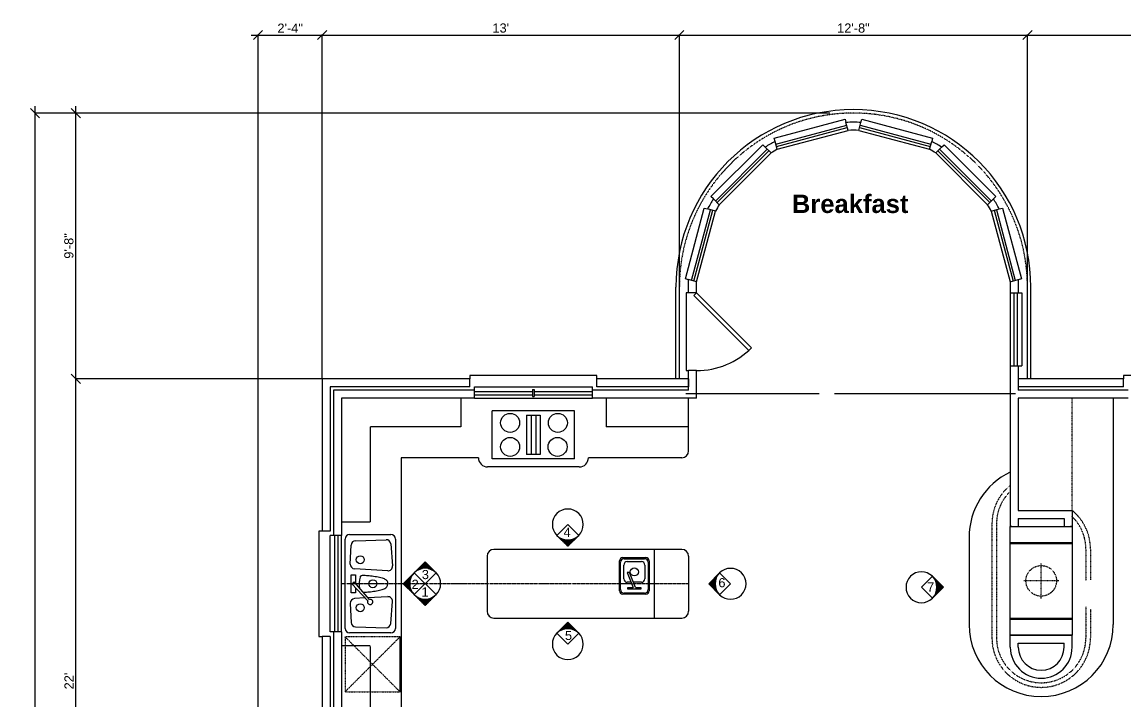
# Model space of a CAD drawing. Header units: inches. Extents: x 13 to 1535, y 73 to 1048.
# Drawn here: x 617.6 to 1099.6, y 731.5 to 1028.4 of the extents above; entities that cross this region are included whole.
import ezdxf
from ezdxf.enums import TextEntityAlignment as Align

# ---------------------------------------------------------------- set-up
doc = ezdxf.new("R2010")
doc.units = ezdxf.units.IN
doc.header["$MEASUREMENT"] = 0
for name, pattern in [('BEAM', [1.2, 0.6, -0.1, 0.15, -0.1, 0.15, -0.1]), ('CABLIN', [0.35, 0.25, -0.1]), ('HDR', [0.36, 0.1, -0.075, 0.11, -0.075]), ('TDOTDASH', [0.32, 0.2, -0.04, 0.04, -0.04]), ('THREEDOT', [1.75, 1, -0.15, 0.05, -0.15, 0.05, -0.15, 0.05, -0.15]), ('TINYDASH', [0.06, 0.03, -0.03])]:
    doc.linetypes.add(name, pattern=pattern)
for name, color, linetype in [('AR APPL SPEC', 14, 'Continuous'), ('AR APPLIANCE', 1, 'Continuous'), ('AR BRICK WALL', 2, 'Continuous'), ('AR D CABINET', 3, 'CABLIN'), ('AR DOOR', 2, 'Continuous'), ('AR FIREPLACE', 5, 'Continuous'), ('AR FIRESPEC', 13, 'Continuous'), ('AR GLAZING', 2, 'Continuous'), ('AR S CABINET', 6, 'Continuous'), ('AR WALL', 7, 'Continuous'), ('AREA', 1, 'Continuous'), ('BEAM', 7, 'BEAM'), ('BRIEF NOTE', 4, 'Continuous'), ('DASH3L', 3, 'TINYDASH'), ('DIMENSIONS', 240, 'Continuous'), ('GENERAL NOTE', 4, 'Continuous'), ('MEDIUM', 6, 'Continuous'), ('MP FIXTURE', 1, 'Continuous'), ('MP FIXTURE SPEC', 14, 'Continuous'), ('RIDGELINE', 5, 'THREEDOT')]:
    doc.layers.add(name, color=color, linetype=linetype)
doc.styles.add('BRMNAMES', font='swisseb.ttf', dxfattribs={"oblique": 15, "height": 10})
doc.styles.add('DIMTXT', font='ARIAL.TTF', dxfattribs={"height": 4})
doc.styles.add('NOTES', font='ARIAL.TTF', dxfattribs={"height": 4})
doc.dimstyles.new('Arch', dxfattribs={"dimtxt": 0.1875, "dimasz": 4, "dimexe": 0.179993, "dimexo": 0.0625, "dimgap": 1, "dimtad": 1, "dimtoh": 1, "dimdec": 4, "dimzin": 0, "dimdsep": 46, "dimlunit": 4, "dimtxsty": 'DIMTXT', "dimblk1": 'OBLIQUE', "dimblk2": 'OBLIQUE', "dimsah": 1, "dimcen": 0.089996, "dimdle": 3, "dimadec": 0, "dimazin": 0, "dimtfac": 1, "dimtdec": 4, "dimtofl": 0, "dimtmove": 0, "dimatfit": 3, "dimldrblk": 'OBLIQUE', "dimfxl": 1, "dimfrac": 2, "dimtolj": 1, "dimtzin": 0, "dimarcsym": 0})

# ---------------------------------------------------------------- blocks, each defined once
blk = doc.blocks.new('*X16')
at = {"color": 0}
for p, q in [((770.41, 743.5), (770.41, 743.5)), ((770.66, 743.25), (770.69, 743.25)), ((770.91, 743), (771, 743)), ((771.16, 742.75), (771.35, 742.75)), ((771.41, 742.5), (771.76, 742.5)), ((778.4, 742.5), (778.75, 742.5)), ((778.81, 742.75), (779, 742.75)), ((779.16, 743), (779.25, 743)), ((779.47, 743.25), (779.5, 743.25)), ((779.75, 743.5), (779.75, 743.5)), ((771.66, 742.25), (772.25, 742.25)), ((771.91, 742), (772.87, 742)), ((772.16, 741.75), (773.79, 741.75)), ((772.41, 741.5), (777.75, 741.5)), ((772.66, 741.25), (777.5, 741.25)), ((772.91, 741), (777.25, 741)), ((773.16, 740.75), (777, 740.75)), ((773.41, 740.5), (776.75, 740.5)), ((773.66, 740.25), (776.5, 740.25)), ((773.91, 740), (776.25, 740)), ((774.16, 739.75), (776, 739.75)), ((774.41, 739.5), (775.75, 739.5)), ((774.66, 739.25), (775.5, 739.25)), ((774.91, 739), (775.25, 739)), ((776.36, 741.75), (778, 741.75)), ((777.29, 742), (778.25, 742)), ((777.91, 742.25), (778.5, 742.25))]:
    blk.add_line(p, q, dxfattribs=at)
blk = doc.blocks.new('BATHSINK 01')
at = {"layer": 'MP FIXTURE', "linetype": 'Continuous'}
for p, q in [((-6.5, -6.5), (-6.5, 6.5)), ((-6, -6), (-6, 6)), ((-5, 8), (5, 8)), ((-4.5, 7.5), (4.5, 7.5)), ((6, 6), (6, -6)), ((6.5, 6.5), (6.5, -6.5)), ((-4.57, -4.72), (-4.57, 1.3)), ((-3.07, 2.8), (0.42, 2.8)), ((1.42, 2.8), (3.07, 2.8)), ((4.57, 1.3), (4.57, -4.72)), ((5, -8), (-5, -8)), ((4.5, -7.5), (-4.5, -7.5)), ((3.07, -6.22), (-3.07, -6.22))]:
    blk.add_line(p, q, dxfattribs=at)
at = {"layer": 'MP FIXTURE'}
for p, q in [((-2.77, 5.05), (-2.77, 5.83)), ((-2.77, 5.83), (2.77, 5.83)), ((-0.5, 5.05), (-2.77, 5.05)), ((-0.5, 5.05), (2.14, -1.41)), ((3.14, -1.41), (0.5, 5.05)), ((2.77, 5.05), (0.5, 5.05)), ((2.77, 5.83), (2.77, 5.05)), ((2.14, -1.41), (3.14, -1.41))]:
    blk.add_line(p, q, dxfattribs=at)
at = {"layer": 'MP FIXTURE', "linetype": 'Continuous'}
blk.add_circle((0, -1.71), 1.75, dxfattribs=at)
for centre, start, end in [((-5, 6.5), 90, 180), ((-4.5, 6), 90, 180), ((4.5, 6), 0, 90), ((5, 6.5), 0, 90), ((-3.07, 1.3), 90, 180), ((3.07, 1.3), 0, 90), ((-3.07, -4.72), 180, 270), ((3.07, -4.72), 270, 0), ((-5, -6.5), 180, 270), ((-4.5, -6), 180, 270), ((4.5, -6), 270, 0), ((5, -6.5), 270, 0)]:
    blk.add_arc(centre, 1.5, start, end, dxfattribs=at)
at = {"layer": 'MP FIXTURE SPEC', "flags": 9}
for tag, p in [('DESCRIPTION', (-0.15, -5.23)), ('MFR', (-0.15, -4.28)), ('COLOR', (-0.15, -6.17))]:
    blk.add_attdef(tag, text='', height=0.75, dxfattribs=at).set_placement(p, align=Align.CENTER)
blk = doc.blocks.new('FIREPLACE 05')
at = {"layer": 'AR FIREPLACE'}
for p, q in [((-24, 26), (-23.75, 26)), ((-23.75, 26.5), (23.75, 26.5)), ((-23.75, -0.5), (-23.75, 26.5)), ((-16.75, -0.5), (-16.75, 26.5)), ((-16.25, -0.5), (-16.25, 26.5)), ((16.25, -0.5), (16.25, 26.5)), ((16.75, -0.5), (16.75, 26.5)), ((23.75, 26.5), (23.75, -0.5)), ((23.75, 26), (24, 26)), ((-23.75, 0), (-24, 0)), ((24, 0), (23.75, 0)), ((23.75, -0.5), (-23.75, -0.5))]:
    blk.add_line(p, q, dxfattribs=at)
at = {"layer": 'AR FIREPLACE', "linetype": 'TINYDASH'}
for p, q in [((0, 20.69), (0, 5.31)), ((7.69, 13), (-7.69, 13))]:
    blk.add_line(p, q, dxfattribs=at)
blk.add_circle((0, 13), 6.69, dxfattribs=at)
at = {"layer": 'AR FIRESPEC', "flags": 9}
for tag, p in [('DESCRIPTION', (7.86, 4.15)), ('MFR', (7.86, 5.09)), ('COLOR', (7.86, 3.2))]:
    blk.add_attdef(tag, text='', height=0.75, dxfattribs=at).set_placement(p, align=Align.CENTER)
blk = doc.blocks.new('_OBLIQUE')
at = {"color": 0, "linetype": 'ByBlock'}
blk.add_line((-0.5, -0.5), (0.5, 0.5), dxfattribs=at)
blk = doc.blocks.new('*D111')
at = {"layer": 'Defpoints', "color": 0}
for p in [(1056.61, 1022.7), (904.61, 872.61), (1056.61, 872.61)]:
    blk.add_point(p, dxfattribs=at)
at = {"layer": 'DIMENSIONS', "color": 0, "lineweight": -2}
for p, q in [((901.61, 1022.7), (1059.61, 1022.7)), ((904.61, 872.67), (904.61, 1022.88)), ((1056.61, 872.67), (1056.61, 1022.88))]:
    blk.add_line(p, q, dxfattribs=at)
at = {"layer": 'DIMENSIONS', "color": 0, "lineweight": -2, "xscale": 4, "yscale": 4, "zscale": 4, "rotation": 180}
blk.add_blockref('_OBLIQUE', (904.61, 1022.7), dxfattribs=at)
at = {"layer": 'DIMENSIONS', "color": 0, "lineweight": -2, "xscale": 4, "yscale": 4, "zscale": 4}
blk.add_blockref('_OBLIQUE', (1056.61, 1022.7), dxfattribs=at)
at = {"layer": 'DIMENSIONS', "color": 0, "insert": (980.61, 1025.74), "char_height": 4, "attachment_point": 5, "style": 'DIMTXT'}
blk.add_mtext('\\A1;12\'-8"', dxfattribs=at)
blk = doc.blocks.new('*D112')
at = {"layer": 'Defpoints', "color": 0}
for p in [(1296.61, 1022.7), (1056.61, 872.61), (1296.61, 872.61)]:
    blk.add_point(p, dxfattribs=at)
at = {"layer": 'DIMENSIONS', "color": 0, "lineweight": -2}
for p, q in [((1053.61, 1022.7), (1299.61, 1022.7)), ((1056.61, 872.67), (1056.61, 1022.88)), ((1296.61, 872.67), (1296.61, 1022.88))]:
    blk.add_line(p, q, dxfattribs=at)
at = {"layer": 'DIMENSIONS', "color": 0, "lineweight": -2, "xscale": 4, "yscale": 4, "zscale": 4, "rotation": 180}
blk.add_blockref('_OBLIQUE', (1056.61, 1022.7), dxfattribs=at)
at = {"layer": 'DIMENSIONS', "color": 0, "lineweight": -2, "xscale": 4, "yscale": 4, "zscale": 4}
blk.add_blockref('_OBLIQUE', (1296.61, 1022.7), dxfattribs=at)
at = {"layer": 'DIMENSIONS', "color": 0, "insert": (1176.61, 1025.74), "char_height": 4, "attachment_point": 5, "style": 'DIMTXT'}
blk.add_mtext("\\A1;20'", dxfattribs=at)
blk = doc.blocks.new('DOOR 02-45')
for p, q in [((0, 0), (0.707, 0.707)), ((0.034, -0.034), (0.741, 0.673)), ((0.741, 0.673), (0.707, 0.707)), ((0, 0), (0.034, -0.034))]:
    blk.add_line(p, q)
blk.add_arc((0, 0), 1, 0, 45)
blk = doc.blocks.new('WIND0W 01')
for p, q in [((-1, 5), (1, 5)), ((-1, 0), (-1, 5)), ((1, 0), (1, 5)), ((-1, 3), (1, 3)), ((-1, 1.5), (1, 1.5)), ((-1, 0), (1, 0))]:
    blk.add_line(p, q)
blk = doc.blocks.new('*X14')
at = {"color": 0}
for p, q in [((774.16, 757), (776, 757)), ((774.41, 757.25), (775.75, 757.25)), ((774.66, 757.5), (775.5, 757.5)), ((774.91, 757.75), (775.25, 757.75)), ((770.41, 753.25), (770.41, 753.25)), ((770.66, 753.5), (770.68, 753.5)), ((770.91, 753.75), (770.99, 753.75)), ((771.16, 754), (771.35, 754)), ((771.41, 754.25), (771.75, 754.25)), ((771.66, 754.5), (772.24, 754.5)), ((771.91, 754.75), (772.86, 754.75)), ((772.16, 755), (773.78, 755)), ((772.41, 755.25), (777.75, 755.25)), ((772.66, 755.5), (777.5, 755.5)), ((772.91, 755.75), (777.25, 755.75)), ((773.16, 756), (777, 756)), ((773.41, 756.25), (776.75, 756.25)), ((773.66, 756.5), (776.5, 756.5)), ((773.91, 756.75), (776.25, 756.75)), ((776.38, 755), (778, 755)), ((777.3, 754.75), (778.25, 754.75)), ((777.92, 754.5), (778.5, 754.5)), ((778.41, 754.25), (778.75, 754.25)), ((778.81, 754), (779, 754)), ((779.16, 753.75), (779.25, 753.75)), ((779.47, 753.5), (779.5, 753.5)), ((779.75, 753.25), (779.75, 753.25))]:
    blk.add_line(p, q, dxfattribs=at)
blk = doc.blocks.new('KITCHEN SINK 03')
at = {"layer": 'MP FIXTURE'}
for p, q in [((-21.5, -21.5), (-21.5, -3.5)), ((-19.5, -1.5), (19.5, -1.5)), ((-8.59, -3.79), (-16.9, -4.17)), ((-0.05, -4.38), (-7.54, -11.39)), ((-3.91, -4.09), (3.91, -4.09)), ((-3.91, -6.11), (-3.91, -4.09)), ((-0.05, -4.38), (0.79, -5.41)), ((3.91, -4.09), (3.91, -6.11)), ((21.5, -3.5), (21.5, -21.5)), ((-18.8, -6.11), (-19.23, -19.39)), ((-6.87, -12.1), (0.79, -5.41)), ((-6.23, -10.17), (-6.5, -5.67)), ((-1.89, -6.11), (-3.91, -6.11)), ((3.91, -6.11), (-0.01, -6.11)), ((5.65, -20.1), (6.5, -5.67)), ((18.8, -6.11), (19.23, -19.39)), ((-5.65, -20.1), (-6.16, -11.48)), ((19.5, -23.5), (-19.5, -23.5)), ((-17.39, -21.45), (-7.8, -22.21))]:
    blk.add_line(p, q, dxfattribs=at)
for points in [[(8.59, -3.79), (16.9, -4.17)], [(-3.73, -9.36), (-3.65, -10.82), (-3.61, -11.39), (-3.55, -12), (-3.49, -12.63), (-3.41, -13.29), (-3.32, -13.96), (-3.22, -14.62), (-3.11, -15.28), (-2.99, -15.92), (-2.85, -16.54), (-2.71, -17.12), (-2.56, -17.66), (-2.39, -18.15), (-2.22, -18.57), (-2.04, -18.93), (-1.84, -19.23), (-1.62, -19.47), (-1.37, -19.67), (-1.09, -19.83), (-0.77, -19.97), (-0.41, -20.09), (0, -20.19)], [(2.82, -8.11), (2.85, -8.11), (3.03, -8.17), (3.19, -8.23), (3.32, -8.3), (3.43, -8.38), (3.52, -8.5), (3.59, -8.65), (3.64, -8.85), (3.67, -9.11), (3.69, -9.44), (3.69, -9.84), (3.68, -10.3), (3.65, -10.82), (3.61, -11.39), (3.55, -12), (3.49, -12.63), (3.41, -13.29), (3.32, -13.96), (3.22, -14.62), (3.11, -15.28), (2.99, -15.92), (2.85, -16.54), (2.71, -17.12), (2.56, -17.66), (2.39, -18.15), (2.22, -18.57), (2.04, -18.93), (1.84, -19.23), (1.62, -19.47), (1.37, -19.67), (1.09, -19.83), (0.77, -19.97), (0.41, -20.09), (0, -20.19)], [(17.39, -21.45), (7.8, -22.21)]]:
    blk.add_lwpolyline(points, dxfattribs=at)
for centre in [(-10.47, -8.12), (10.47, -8.12), (0, -13.63)]:
    blk.add_circle(centre, 1.75, dxfattribs=at)
for centre, radius, start, end in [((-19.5, -3.5), 2, 90, 180), ((-16.8, -6.17), 2, 92.6025, 178.1468), ((-8.5, -5.79), 2, 3.3757, 92.6025), ((8.5, -5.79), 2, 87.3975, 176.6243), ((16.8, -6.17), 2, 1.8532, 87.3975), ((19.5, -3.5), 2, 0, 90), ((0, -15.54), 7.95, 69.2355, 104.5326), ((-7.96, -12.45), 1.14, 68.2346, 18.0632), ((-19.5, -21.5), 2, 180, 270), ((-17.23, -19.45), 2, 178.1468, 265.4261), ((-7.64, -20.22), 2, 265.4261, 3.3757), ((7.64, -20.22), 2, 176.6243, 274.5739), ((17.23, -19.45), 2, 274.5739, 1.8532), ((19.5, -21.5), 2, 270, 0)]:
    blk.add_arc(centre, radius, start, end, dxfattribs=at)
at = {"layer": 'MP FIXTURE SPEC', "flags": 9}
for tag, p in [('DESCRIPTION', (12.06, -18.33)), ('COLOR', (12.06, -19.27)), ('MFR', (12.06, -17.38))]:
    blk.add_attdef(tag, text='', height=0.75, dxfattribs=at).set_placement(p, align=Align.CENTER)
blk = doc.blocks.new('DISHWASHER 01')
at = {"layer": 'AR APPLIANCE', "linetype": 'TDOTDASH'}
for p, q in [((-12, -25.5), (12, -1.5)), ((12, -25.5), (-12, -1.5))]:
    blk.add_line(p, q, dxfattribs=at)
at = {"layer": 'AR APPLIANCE', "linetype": 'HDR'}
for p, q in [((12, -1.5), (-12, -1.5)), ((-12, -1.5), (-12, -25.5)), ((12, -25.5), (12, -1.5))]:
    blk.add_line(p, q, dxfattribs=at)
at = {"layer": 'AR APPLIANCE'}
blk.add_line((-12, -25.5), (12, -25.5), dxfattribs=at)
at = {"layer": 'AR APPL SPEC', "flags": 9}
for tag, p in [('MFR', (-0.11, -5.27)), ('DESCRIPTION', (-0.11, -6.21)), ('COLOR', (-0.11, -7.15))]:
    blk.add_attdef(tag, text='', height=0.75, dxfattribs=at).set_placement(p, align=Align.CENTER)
blk = doc.blocks.new('COOKTOP 01')
at = {"layer": 'AR APPLIANCE'}
for p, q in [((-18, 22.5), (-18, 1.5)), ((-18, 22.5), (18, 22.5)), ((-3, 20.54), (3, 20.54)), ((-3, 3.46), (-3, 20.54)), ((-1, 3.46), (-1, 20.54)), ((1, 3.46), (1, 20.54)), ((3, 3.46), (3, 20.54)), ((18, 22.5), (18, 1.5)), ((-18, 1.5), (18, 1.5)), ((3, 3.46), (-3, 3.46))]:
    blk.add_line(p, q, dxfattribs=at)
for centre in [(-10.55, 17.25), (10.16, 17.25), (-10.68, 6.75), (10.16, 6.75)]:
    blk.add_circle(centre, 4.15, dxfattribs=at)
at = {"layer": 'AR APPL SPEC', "flags": 9}
for tag, p in [('DESCRIPTION', (9.97, 6.69)), ('COLOR', (9.97, 5.74)), ('MFR', (9.97, 7.63))]:
    blk.add_attdef(tag, text='', height=0.75, dxfattribs=at).set_placement(p, align=Align.CENTER)
blk = doc.blocks.new('*D131')
at = {"layer": 'Defpoints', "color": 0}
for p in [(623.22, 988.61), (970.32, 988.61), (720.61, 176.61)]:
    blk.add_point(p, dxfattribs=at)
at = {"layer": 'DIMENSIONS', "color": 0, "lineweight": -2}
for p, q in [((970.25, 988.61), (623.04, 988.61)), ((623.22, 173.61), (623.22, 991.61)), ((720.55, 176.61), (623.04, 176.61))]:
    blk.add_line(p, q, dxfattribs=at)
at = {"layer": 'DIMENSIONS', "color": 0, "lineweight": -2, "xscale": 4, "yscale": 4, "zscale": 4}
for p, rotation in [((623.22, 988.61), 90), ((623.22, 176.61), 270)]:
    blk.add_blockref('_OBLIQUE', p, dxfattribs=dict(at, rotation=rotation))
at = {"layer": 'DIMENSIONS', "color": 0, "insert": (620.18, 582.61), "char_height": 4, "attachment_point": 5, "rotation": 90, "style": 'DIMTXT'}
blk.add_mtext('\\A1;67\'-8"', dxfattribs=at)
blk = doc.blocks.new('*D133')
at = {"layer": 'Defpoints', "color": 0}
for p in [(641.06, 872.61), (748.61, 872.61), (720.61, 608.61)]:
    blk.add_point(p, dxfattribs=at)
at = {"layer": 'DIMENSIONS', "color": 0, "lineweight": -2}
for p, q in [((748.55, 872.61), (640.88, 872.61)), ((641.06, 605.61), (641.06, 875.61)), ((720.55, 608.61), (640.88, 608.61))]:
    blk.add_line(p, q, dxfattribs=at)
at = {"layer": 'DIMENSIONS', "color": 0, "lineweight": -2, "xscale": 4, "yscale": 4, "zscale": 4}
for p, rotation in [((641.06, 872.61), 90), ((641.06, 608.61), 270)]:
    blk.add_blockref('_OBLIQUE', p, dxfattribs=dict(at, rotation=rotation))
at = {"layer": 'DIMENSIONS', "color": 0, "insert": (638.05, 740.61), "char_height": 4, "attachment_point": 5, "rotation": 90, "style": 'DIMTXT'}
blk.add_mtext("\\A1;22'", dxfattribs=at)
blk = doc.blocks.new('*D134')
at = {"layer": 'Defpoints', "color": 0}
for p in [(641.06, 988.61), (970.32, 988.61), (748.61, 872.61)]:
    blk.add_point(p, dxfattribs=at)
at = {"layer": 'DIMENSIONS', "color": 0, "lineweight": -2}
for p, q in [((970.25, 988.61), (640.88, 988.61)), ((641.06, 869.61), (641.06, 991.61)), ((748.55, 872.61), (640.88, 872.61))]:
    blk.add_line(p, q, dxfattribs=at)
at = {"layer": 'DIMENSIONS', "color": 0, "lineweight": -2, "xscale": 4, "yscale": 4, "zscale": 4}
for p, rotation in [((641.06, 988.61), 90), ((641.06, 872.61), 270)]:
    blk.add_blockref('_OBLIQUE', p, dxfattribs=dict(at, rotation=rotation))
at = {"layer": 'DIMENSIONS', "color": 0, "insert": (638.01, 930.61), "char_height": 4, "attachment_point": 5, "rotation": 90, "style": 'DIMTXT'}
blk.add_mtext('\\A1;9\'-8"', dxfattribs=at)
blk = doc.blocks.new('*D135')
at = {"layer": 'Defpoints', "color": 0}
for p in [(748.61, 1022.7), (748.61, 872.61), (720.61, 608.61)]:
    blk.add_point(p, dxfattribs=at)
at = {"layer": 'DIMENSIONS', "color": 0, "lineweight": -2}
for p, q in [((717.61, 1022.7), (751.61, 1022.7)), ((720.61, 608.67), (720.61, 1022.88)), ((748.61, 872.67), (748.61, 1022.88))]:
    blk.add_line(p, q, dxfattribs=at)
at = {"layer": 'DIMENSIONS', "color": 0, "lineweight": -2, "xscale": 4, "yscale": 4, "zscale": 4, "rotation": 180}
blk.add_blockref('_OBLIQUE', (720.61, 1022.7), dxfattribs=at)
at = {"layer": 'DIMENSIONS', "color": 0, "lineweight": -2, "xscale": 4, "yscale": 4, "zscale": 4}
blk.add_blockref('_OBLIQUE', (748.61, 1022.7), dxfattribs=at)
at = {"layer": 'DIMENSIONS', "color": 0, "insert": (734.61, 1025.71), "char_height": 4, "attachment_point": 5, "style": 'DIMTXT'}
blk.add_mtext('\\A1;2\'-4"', dxfattribs=at)
blk = doc.blocks.new('*D136')
at = {"layer": 'Defpoints', "color": 0}
for p in [(904.61, 1022.7), (748.61, 872.61), (904.61, 872.61)]:
    blk.add_point(p, dxfattribs=at)
at = {"layer": 'DIMENSIONS', "color": 0, "lineweight": -2}
for p, q in [((745.61, 1022.7), (907.61, 1022.7)), ((748.61, 872.67), (748.61, 1022.88)), ((904.61, 872.67), (904.61, 1022.88))]:
    blk.add_line(p, q, dxfattribs=at)
at = {"layer": 'DIMENSIONS', "color": 0, "lineweight": -2, "xscale": 4, "yscale": 4, "zscale": 4, "rotation": 180}
blk.add_blockref('_OBLIQUE', (748.61, 1022.7), dxfattribs=at)
at = {"layer": 'DIMENSIONS', "color": 0, "lineweight": -2, "xscale": 4, "yscale": 4, "zscale": 4}
blk.add_blockref('_OBLIQUE', (904.61, 1022.7), dxfattribs=at)
at = {"layer": 'DIMENSIONS', "color": 0, "insert": (826.61, 1025.75), "char_height": 4, "attachment_point": 5, "style": 'DIMTXT'}
blk.add_mtext("\\A1;13'", dxfattribs=at)
blk = doc.blocks.new('WIND0W 02')
for p, q in [((-1, 5), (1, 5)), ((-1, 0), (-1, 5)), ((1, 0), (1, 5)), ((-0.013, 3.75), (0.013, 3.75)), ((-0.013, 3.75), (-0.013, 0.75)), ((0.013, 3.75), (0.013, 0.75)), ((-1, 3), (-0.013, 3)), ((0.013, 3), (1, 3)), ((-1, 1.5), (-0.013, 1.5)), ((0.013, 1.5), (1, 1.5)), ((-0.013, 0.75), (0.013, 0.75)), ((-1, 0), (1, 0))]:
    blk.add_line(p, q)
blk = doc.blocks.new('*X15')
at = {"color": 0}
for p, q in [((769.41, 752.25), (769.55, 752.25)), ((769.66, 752.5), (769.74, 752.5)), ((769.91, 752.75), (769.94, 752.75)), ((770.16, 753), (770.16, 753)), ((765.66, 748.5), (768.33, 748.5)), ((765.66, 748.25), (768.33, 748.25)), ((765.91, 748.75), (768.34, 748.75)), ((765.91, 748), (768.34, 748)), ((766.16, 749), (768.36, 749)), ((766.16, 747.75), (768.36, 747.75)), ((766.41, 749.25), (768.39, 749.25)), ((766.41, 747.5), (768.39, 747.5)), ((766.66, 749.5), (768.42, 749.5)), ((766.66, 747.25), (768.42, 747.25)), ((766.91, 749.75), (768.47, 749.75)), ((767.16, 750), (768.53, 750)), ((767.41, 750.25), (768.59, 750.25)), ((767.66, 750.5), (768.67, 750.5)), ((767.91, 750.75), (768.76, 750.75)), ((768.16, 751), (768.86, 751)), ((768.41, 751.25), (768.97, 751.25)), ((768.66, 751.5), (769.1, 751.5)), ((768.91, 751.75), (769.23, 751.75)), ((769.16, 752), (769.38, 752)), ((766.91, 747), (768.47, 747)), ((767.16, 746.75), (768.53, 746.75)), ((767.41, 746.5), (768.6, 746.5)), ((767.66, 746.25), (768.67, 746.25)), ((767.91, 746), (768.76, 746)), ((768.16, 745.75), (768.86, 745.75)), ((768.41, 745.5), (768.97, 745.5)), ((768.66, 745.25), (769.1, 745.25)), ((768.91, 745), (769.23, 745)), ((769.16, 744.75), (769.39, 744.75)), ((769.41, 744.5), (769.55, 744.5)), ((769.66, 744.25), (769.74, 744.25)), ((769.91, 744), (769.94, 744)), ((770.16, 743.75), (770.16, 743.75))]:
    blk.add_line(p, q, dxfattribs=at)

msp = doc.modelspace()

# ---------------------------------------------------------------- linework, layer by layer
at = {"layer": 'AR BRICK WALL'}
for p, q in [((903.11381, 872.60809), (903.11381, 912.63686)), ((1058.11381, 872.60809), (1058.11381, 912.63686)), ((748.61381, 872.60809), (748.61381, 806.10809)), ((813.11381, 872.60809), (748.61381, 872.60809)), ((813.11381, 869.10809), (813.11381, 872.60809)), ((908.61381, 872.60809), (868.61381, 872.60809)), ((868.61381, 869.10809), (868.61381, 872.60809)), ((908.61381, 872.60809), (908.61381, 869.10809)), ((1052.61381, 872.60809), (1052.61381, 869.10809)), ((1098.61381, 872.60809), (1052.61381, 872.60809)), ((1098.61381, 869.10809), (1098.61381, 872.60809)), ((752.11381, 869.10809), (752.11381, 806.10809)), ((813.11381, 869.10809), (752.11381, 869.10809)), ((908.61381, 869.10809), (868.61381, 869.10809)), ((1098.61381, 869.10809), (1052.61381, 869.10809)), ((752.11381, 806.10809), (748.61381, 806.10809)), ((752.11381, 760.10809), (748.61381, 760.10809)), ((748.61381, 760.10809), (748.61381, 670.61199)), ((752.11381, 760.10809), (752.11381, 670.61199))]:
    msp.add_line(p, q, dxfattribs=at)
at = {"layer": 'AR BRICK WALL', "linetype": 'TINYDASH'}
for p, q in [((904.61381, 872.60809), (904.61381, 912.63686)), ((1056.61381, 872.60809), (1056.61381, 912.63686))]:
    msp.add_line(p, q, dxfattribs=at)
at = {"layer": 'AR BRICK WALL'}
msp.add_arc((980.61381, 912.63686), 77.5, 0, 180, dxfattribs=at)
at = {"layer": 'AR BRICK WALL', "linetype": 'TINYDASH'}
msp.add_arc((980.61381, 912.63686), 76, 0, 180, dxfattribs=at)
at = {"layer": 'AR D CABINET'}
for p, q in [((809.11381, 864.10809), (809.11381, 851.60809)), ((872.61381, 864.10809), (872.61381, 851.60809)), ((769.61381, 851.60809), (769.61381, 810.10809)), ((809.11381, 851.60809), (769.61381, 851.60809)), ((908.61381, 851.60809), (872.61381, 851.60809)), ((757.11381, 810.10809), (769.61381, 810.10809)), ((893.61381, 798.10809), (893.61381, 768.10809)), ((757.11381, 756.10809), (769.61381, 756.10809)), ((769.50813, 755.64328), (769.50813, 714.14328))]:
    msp.add_line(p, q, dxfattribs=at)
at = {"layer": 'AR DOOR'}
for p, q in [((908.61381, 910.19151), (907.61381, 910.19151)), ((907.61381, 910.19151), (907.61381, 876.19151)), ((907.61381, 876.19151), (908.61381, 876.19151))]:
    msp.add_line(p, q, dxfattribs=at)
at = {"layer": 'AR GLAZING'}
for p, q in [((946.05089, 977.73465), (976.96051, 986.01686)), ((976.96051, 986.01686), (977.34874, 984.56797)), ((983.87887, 984.56797), (984.2671, 986.01686)), ((984.2671, 986.01686), (1015.17672, 977.73465)), ((946.77515, 975.03167), (977.68478, 983.31388)), ((947.03397, 974.06574), (977.9436, 982.34795)), ((947.37, 972.81164), (978.27963, 981.09385)), ((982.94798, 981.09385), (1013.85761, 972.81164)), ((983.28402, 982.34795), (1014.19364, 974.06574)), ((983.54284, 983.31388), (1014.45246, 975.03167)), ((918.39482, 952.20394), (941.02224, 974.83136)), ((941.02224, 974.83136), (942.0829, 973.7707)), ((946.43912, 976.28576), (946.05089, 977.73465)), ((1015.17672, 977.73465), (1014.7885, 976.28576)), ((1019.14471, 973.7707), (1020.20537, 974.83136)), ((1020.20537, 974.83136), (1042.83279, 952.20394)), ((920.37355, 950.22522), (943.00096, 972.85264)), ((921.08065, 949.51812), (943.70807, 972.14553)), ((921.99871, 948.60005), (944.62613, 971.22747)), ((1016.60148, 971.22747), (1039.2289, 948.60005)), ((1017.51954, 972.14553), (1040.14696, 949.51812)), ((1018.22665, 972.85264), (1040.85407, 950.22522)), ((919.45548, 951.14328), (918.39482, 952.20394)), ((1042.83279, 952.20394), (1041.77213, 951.14328)), ((907.20932, 916.26567), (915.49153, 947.1753)), ((909.91231, 915.54141), (918.19452, 946.45103)), ((910.87823, 915.28259), (919.16044, 946.19221)), ((912.13233, 914.94655), (920.41454, 945.85618)), ((915.49153, 947.1753), (916.94042, 946.78707)), ((1040.81307, 945.85618), (1049.09528, 914.94655)), ((1042.06717, 946.19221), (1050.34938, 915.28259)), ((1043.0331, 946.45103), (1051.31531, 915.54141)), ((1044.28719, 946.78707), (1045.73608, 947.1753)), ((1045.73608, 947.1753), (1054.01829, 916.26567)), ((908.65821, 915.87744), (907.20932, 916.26567)), ((1054.01829, 916.26567), (1052.5694, 915.87744)), ((868.61381, 874.10809), (813.11381, 874.10809)), ((813.11381, 874.10809), (813.11381, 872.60809)), ((868.61381, 872.60809), (868.61381, 874.10809)), ((1264.61381, 874.10809), (1098.61381, 874.10809)), ((1098.61381, 874.10809), (1098.61381, 872.60809)), ((748.61381, 806.10809), (747.11381, 806.10809)), ((747.11381, 806.10809), (747.11381, 760.10809)), ((747.11381, 760.10809), (748.61381, 760.10809))]:
    msp.add_line(p, q, dxfattribs=at)
at = {"layer": 'AR S CABINET'}
for p, q in [((908.61381, 841.10809), (908.61381, 864.10809)), ((783.11381, 838.10809), (783.11381, 728.10809)), ((816.86381, 838.10809), (783.11381, 838.10809)), ((860.86382, 834.10809), (820.8638, 834.10809)), ((905.61381, 838.10809), (864.86381, 838.10809)), ((905.61381, 798.10809), (823.61381, 798.10809)), ((820.61381, 795.10809), (820.61381, 771.10809)), ((908.61381, 795.10809), (908.61381, 771.10809)), ((823.61381, 768.10809), (905.61381, 768.10809))]:
    msp.add_line(p, q, dxfattribs=at)
for centre, radius, start, end in [((905.61381, 841.10809), 3, 270, 0), ((820.8638, 838.10808), 3.99999, 180, 270), ((860.86382, 838.10808), 3.99999, 270, 0), ((823.61381, 795.10809), 3, 90, 180), ((905.61381, 795.10809), 3, 0, 90), ((823.61381, 771.10809), 3, 180, 270), ((905.61381, 771.10809), 3, 270, 0)]:
    msp.add_arc(centre, radius, start, end, dxfattribs=at)
at = {"layer": 'AR WALL'}
for p, q in [((978.27963, 981.09385), (977.34874, 984.56797)), ((982.94798, 981.09385), (983.87887, 984.56797)), ((944.62613, 971.22747), (942.0829, 973.7707)), ((947.37, 972.81164), (946.43912, 976.28576)), ((1013.85761, 972.81164), (1014.7885, 976.28576)), ((1016.60148, 971.22747), (1019.14471, 973.7707)), ((921.99871, 948.60005), (919.45548, 951.14328)), ((1039.2289, 948.60005), (1041.77213, 951.14328)), ((920.41454, 945.85618), (916.94042, 946.78707)), ((1040.81307, 945.85618), (1044.28719, 946.78707)), ((912.11381, 914.95152), (908.61381, 915.88934)), ((908.61381, 910.19151), (908.61381, 915.88934)), ((912.11381, 910.19151), (912.11381, 914.95152)), ((1049.11381, 914.95152), (1052.61381, 915.88934)), ((1049.11381, 914.95152), (1049.11381, 910.19151)), ((1052.61381, 915.88934), (1052.61381, 910.19151)), ((912.11381, 910.19151), (908.61381, 910.19151)), ((1049.11381, 910.19151), (1052.61381, 910.19151)), ((1049.11381, 878.19151), (1049.11381, 808.10809)), ((1049.11381, 878.19151), (1052.61381, 878.19151)), ((1052.61381, 878.19151), (1052.61381, 867.60809)), ((908.61381, 867.60809), (908.61381, 876.19151)), ((912.11381, 876.19151), (908.61381, 876.19151)), ((912.11381, 864.10809), (912.11381, 876.19151)), ((753.61381, 867.60809), (753.61381, 804.10809)), ((815.11381, 867.60809), (753.61381, 867.60809)), ((757.11381, 864.10809), (757.11381, 804.10809)), ((815.11381, 864.10809), (757.11381, 864.10809)), ((815.11381, 864.10809), (815.11381, 867.60809)), ((908.61381, 867.60809), (866.61381, 867.60809)), ((866.61381, 864.10809), (866.61381, 867.60809)), ((912.11381, 864.10809), (866.61381, 864.10809)), ((1100.61381, 867.60809), (1052.61381, 867.60809)), ((1052.61381, 864.10809), (1052.61381, 815.10809)), ((1100.61381, 864.10809), (1052.61381, 864.10809)), ((1052.61381, 815.10809), (1076.11381, 815.10809)), ((1076.11381, 815.10809), (1076.11381, 808.10809)), ((1052.61381, 811.60809), (1072.61381, 811.60809)), ((1052.61381, 811.60809), (1052.61381, 808.10809)), ((1072.61381, 811.60809), (1072.61381, 808.10809)), ((1049.11381, 808.10809), (1076.11381, 808.10809)), ((1049.11381, 808.10809), (1052.61381, 808.10809)), ((1072.61381, 808.10809), (1076.11381, 808.10809)), ((757.11381, 804.10809), (753.61381, 804.10809)), ((753.61381, 762.10809), (753.61381, 668.61199)), ((757.11381, 762.10809), (753.61381, 762.10809)), ((757.11381, 762.10809), (757.11381, 702.10809)), ((1049.11381, 760.60809), (1076.11381, 760.60809)), ((1049.11381, 755.35809), (1049.11381, 760.60809)), ((1049.11381, 760.60809), (1076.11381, 760.60809)), ((1052.61381, 757.10809), (1072.61381, 757.10809)), ((1052.61381, 755.35809), (1052.61381, 757.10809)), ((1072.61381, 755.35809), (1072.61381, 757.10809)), ((1076.11381, 755.35809), (1076.11381, 760.60809))]:
    msp.add_line(p, q, dxfattribs=at)
for centre, radius, start, end in [((980.61381, 864.54771), 120.06467, 88.4416947, 91.5583053), ((980.61381, 834.03777), 147.07461, 89.0906383, 90.9093617), ((979.86381, 913.36238), 71.25, 117.9770885, 122.0229115), ((981.36381, 913.36238), 71.25, 57.9770885, 62.0229115), ((979.86381, 913.36238), 67.75, 118.6601499, 121.3398501), ((981.36381, 913.36238), 67.75, 58.6601499, 61.3398501), ((979.86381, 913.36238), 71.25, 147.9770885, 152.0229115), ((981.36381, 913.36238), 71.25, 27.9770885, 32.0229115), ((979.86381, 913.36238), 67.75, 148.6601499, 151.3398501), ((981.36381, 913.36238), 67.75, 28.6601499, 31.3398501), ((1062.61381, 755.35809), 13.5, 180, 0), ((1062.61381, 755.35809), 10, 180, 0)]:
    msp.add_arc(centre, radius, start, end, dxfattribs=at)
at = {"layer": 'AREA'}
msp.add_lwpolyline([(908.61381, 912.56797, -0.002758241), (908.61819, 913.36233)], format="xyb", dxfattribs=at)
at = {"layer": 'BEAM'}
for p, q in [((907.49234, 866.17692), (965.71645, 866.17692)), ((972.32124, 866.17692), (1051.37539, 866.17692))]:
    msp.add_line(p, q, dxfattribs=at)
at = {"layer": 'DASH3L'}
for p, q in [((1076.11381, 815.10809), (1076.11381, 864.10809)), ((1041.11381, 809.35809), (1041.11381, 759.35809)), ((1043.11381, 809.35809), (1043.11381, 759.35809)), ((1082.11381, 798.37488), (1082.11381, 784.42416)), ((1084.11381, 798.37488), (1084.11381, 784.85022)), ((1082.11381, 773.03654), (1082.11381, 759.35809)), ((1084.11381, 771.952), (1084.11381, 759.35809))]:
    msp.add_line(p, q, dxfattribs=at)
for centre, radius, start, end in [((1062.61381, 809.35809), 21.5, 128.8958713, 180), ((1062.61381, 809.35809), 19.5, 133.8130615, 180), ((1062.61381, 798.37488), 21.5, 0, 51.1041287), ((1062.61381, 798.37488), 19.5, 0, 46.1869385), ((1062.61381, 759.35809), 21.5, 180, 0), ((1062.61381, 759.35809), 19.5, 180, 0)]:
    msp.add_arc(centre, radius, start, end, dxfattribs=at)
at = {"layer": 'GENERAL NOTE'}
for p, q in [((855.887, 808.99058), (851.11403, 804.21761)), ((855.887, 808.99058), (860.65997, 804.21761)), ((788.81403, 787.88106), (798.35997, 778.33511)), ((798.35997, 787.88106), (788.81403, 778.33511)), ((926.95453, 783.07794), (922.18156, 787.85091)), ((1015.10635, 786.34572), (1010.33338, 781.57275)), ((926.95453, 783.07794), (922.18156, 778.30496)), ((1015.10635, 776.79978), (1010.33338, 781.57275)), ((851.11403, 761.51761), (855.887, 756.74464)), ((860.65997, 761.51761), (855.887, 756.74464))]:
    msp.add_line(p, q, dxfattribs=at)
for points in [[(851.11403, 804.21761), (855.887, 799.44464), (860.65997, 804.21761)], [(793.587, 792.65403), (788.81403, 787.88106)], [(798.35997, 787.88106), (793.587, 792.65403)], [(788.81403, 787.88106), (784.04106, 783.10809), (788.81403, 778.33511)], [(922.18156, 787.85091), (917.40859, 783.07794), (922.18156, 778.30496)], [(1019.87932, 781.57275), (1015.10635, 786.34572)], [(1015.10635, 776.79978), (1019.87932, 781.57275)], [(788.81403, 778.33511), (793.587, 773.56214), (798.35997, 778.33511)], [(855.887, 766.29058), (851.11403, 761.51761)], [(860.65997, 761.51761), (855.887, 766.29058)]]:
    msp.add_lwpolyline(points, dxfattribs=at)
for centre, start, end in [((855.887, 808.99058), 45, 135), ((855.887, 808.99058), 135, 225), ((855.887, 808.99058), 315, 45), ((855.887, 808.99058), 225, 315), ((793.587, 783.10809), 135, 225), ((793.587, 783.10809), 45, 135), ((793.587, 783.10809), 315, 45), ((926.95453, 783.07794), 135, 225), ((926.95453, 783.07794), 45, 135), ((926.95453, 783.07794), 315, 45), ((1010.33338, 781.57275), 135, 225), ((1010.33338, 781.57275), 45, 135), ((1010.33338, 781.57275), 315, 45), ((793.587, 783.10809), 225, 315), ((926.95453, 783.07794), 225, 315), ((1010.33338, 781.57275), 225, 315), ((855.887, 756.74464), 45, 135), ((855.887, 756.74464), 135, 225), ((855.887, 756.74464), 315, 45), ((855.887, 756.74464), 225, 315)]:
    msp.add_arc(centre, 6.75, start, end, dxfattribs=at)
at = {"layer": 'MEDIUM'}
for p, q in [((1094.11381, 864.10809), (1094.11381, 765.35809)), ((1031.11381, 803.35809), (1031.11381, 765.35809))]:
    msp.add_line(p, q, dxfattribs=at)
for centre, start, end in [((1062.61381, 803.35809), 115.3769335, 180), ((1062.61381, 765.35809), 180, 0)]:
    msp.add_arc(centre, 31.5, start, end, dxfattribs=at)
at = {"layer": 'RIDGELINE'}
msp.add_line((908.61381, 783.10809), (757.11381, 783.10809), dxfattribs=at)

# ---------------------------------------------------------------- block references
at = {"layer": 'AR APPLIANCE'}
for name, p, rotation in [('COOKTOP 01', (840.86381, 860.10809), 180), ('DISHWASHER 01', (757.11381, 747.91444), 90)]:
    msp.add_blockref(name, p, dxfattribs=dict(at, rotation=rotation))
at = {"layer": 'AR DOOR', "xscale": 34, "yscale": 34, "zscale": 34, "rotation": 270}
msp.add_blockref('DOOR 02-45', (912.11381, 910.19151), dxfattribs=at)
at = {"layer": 'AR FIREPLACE', "rotation": 270}
msp.add_blockref('FIREPLACE 05', (1049.61381, 784.35809), dxfattribs=at)
at = {"layer": 'AR GLAZING'}
for p, xscale, zscale, rotation in [((1049.11381, 894.19151), 16, 16, 270), ((757.11381, 783.10809), 21, 21, 90)]:
    msp.add_blockref('WIND0W 01', p, dxfattribs=dict(at, xscale=xscale, zscale=zscale, rotation=rotation))
at = {"layer": 'AR GLAZING', "xscale": 25.75, "zscale": 25.75}
msp.add_blockref('WIND0W 02', (840.86381, 864.10809), dxfattribs=at)
at = {"layer": 'GENERAL NOTE'}
for name, p in [('*X16', (80.80769, 60.61403)), ('*X14', (18.50768, 34.73153)), ('*X15', (18.50768, 34.73153)), ('*X16', (18.50768, 34.73153)), ('*X14', (80.80769, 8.36808))]:
    msp.add_blockref(name, p, dxfattribs=at)
at = {"layer": 'GENERAL NOTE', "rotation": 270}
for name, p in [('*X16', (178.57797, 1558.15725)), ('*X14', (261.95682, 1556.65206))]:
    msp.add_blockref(name, p, dxfattribs=at)
at = {"layer": 'MP FIXTURE'}
for name, p, rotation in [('KITCHEN SINK 03', (757.11381, 783.10809), 90), ('BATHSINK 01', (884.93546, 786.53941), 180)]:
    msp.add_blockref(name, p, dxfattribs=dict(at, rotation=rotation))

# ---------------------------------------------------------------- texts
at = {"layer": 'BRIEF NOTE', "style": 'BRMNAMES'}
msp.add_text('Breakfast', height=8, dxfattribs=at).set_placement((979.17746, 944.9976), align=Align.CENTER)
at = {"layer": 'GENERAL NOTE', "style": 'NOTES'}
for s, p in [('4', (855.58921, 805.57058)), ('3', (793.68626, 787.12442)), ('2', (789.21939, 782.90399)), ('1', (793.53737, 779.52038)), ('6', (923.18432, 783.55865)), ('7', (1014.33233, 781.66678)), ('5', (856.18479, 760.49208))]:
    msp.add_text(s, height=4, dxfattribs=at).set_placement(p, align=Align.MIDDLE)

# ---------------------------------------------------------------- dimensions: what is measured, and where the dimension line sits
at = {"layer": 'DIMENSIONS'}
for base, p1, p2, picture, middle in [((748.61381, 1022.70143), (720.61381, 608.60809), (748.61381, 872.60809), '*D135', (734.61381, 1025.70962)), ((904.61381, 1022.70143), (748.61381, 872.60809), (904.61381, 872.60809), '*D136', (826.61381, 1025.74509)), ((1056.61381, 1022.70143), (904.61381, 872.60809), (1056.61381, 872.60809), '*D111', (980.61381, 1025.74372)), ((1296.61381, 1022.70143), (1056.61381, 872.60809), (1296.61381, 872.60809), '*D112', (1176.61381, 1025.74372))]:
    dim = msp.add_linear_dim(base=base, p1=p1, p2=p2, dimstyle='Arch', dxfattribs=at)
    dim.commit()
    dim.dimension.update_dxf_attribs({"geometry": picture, "text_midpoint": middle})
for base, p1, p2, picture, middle in [((623.2245, 988.6059), (720.61381, 176.60809), (970.31605, 988.6059), '*D131', (620.18221, 582.60699)), ((641.05723, 988.6059), (748.61381, 872.60809), (970.31605, 988.6059), '*D134', (638.01494, 930.60699)), ((641.05723, 872.60809), (720.61381, 608.60809), (748.61381, 872.60809), '*D133', (638.04905, 740.60809))]:
    dim = msp.add_linear_dim(base=base, p1=p1, p2=p2, angle=90, dimstyle='Arch', dxfattribs=at)
    dim.commit()
    dim.dimension.update_dxf_attribs({"geometry": picture, "text_midpoint": middle})

doc.saveas('drawing.dxf')
